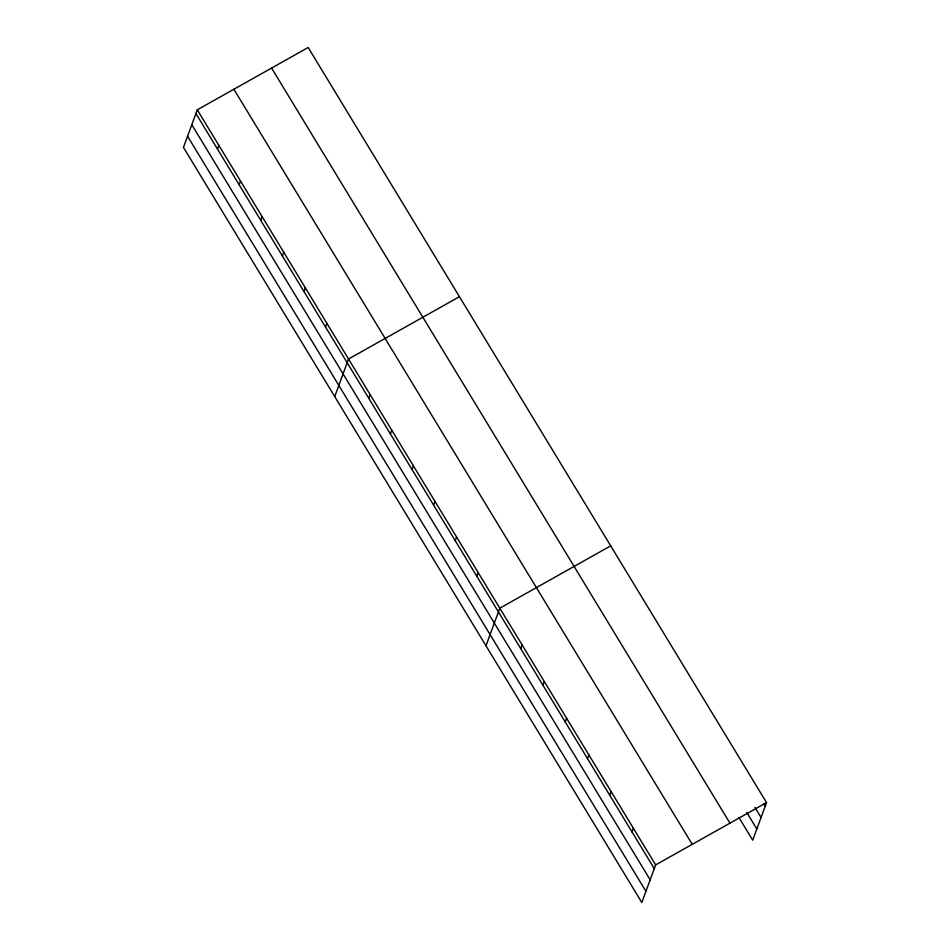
<?xml version="1.0" encoding="UTF-8"?>
<svg xmlns="http://www.w3.org/2000/svg" width="950" height="950" viewBox="0 0 950 950"><rect width="100%" height="100%" fill="white"/><g stroke="black" fill="none" stroke-linecap="round" stroke-linejoin="round"><path stroke-width="1.43" d="M197.279 109.82L183.457 147.404L641.82 902.5L655.643 864.916L766.543 802.596L308.18 47.5L197.279 109.82L655.643 864.916M217.526 149.138L218.892 145.421M239.139 184.727L240.504 181.023M260.739 220.329L262.105 216.612M282.352 255.93L283.717 252.213M303.964 291.519L305.33 287.814M325.565 327.121L326.931 323.404M334.721 396.589L348.543 359.005L459.444 296.685M368.79 398.311L370.156 394.606M390.391 433.912L391.756 430.196M412.003 469.514L413.369 465.797M433.616 505.103L434.981 501.398M455.216 540.704L456.582 536.987M476.829 576.306L478.194 572.589M485.973 645.762L499.807 608.19L610.696 545.858M520.695 648.577L522.061 644.86M542.961 685.247L544.326 681.542M565.226 721.929L566.592 718.212M587.492 758.611L588.857 754.894M609.746 795.281L611.111 791.564M632.011 831.962L633.377 828.246M766.543 802.596L752.721 840.18L738.898 817.416M763.646 803.783L765.178 806.312M754.918 807.369L761.069 817.487M746.842 812.559L756.829 829.006M271.593 68.067L729.944 823.163M233.878 89.252L692.241 844.348M195.914 113.537L654.277 868.633M191.805 124.711L650.168 879.807M187.566 136.23L645.929 891.326"/></g></svg>
